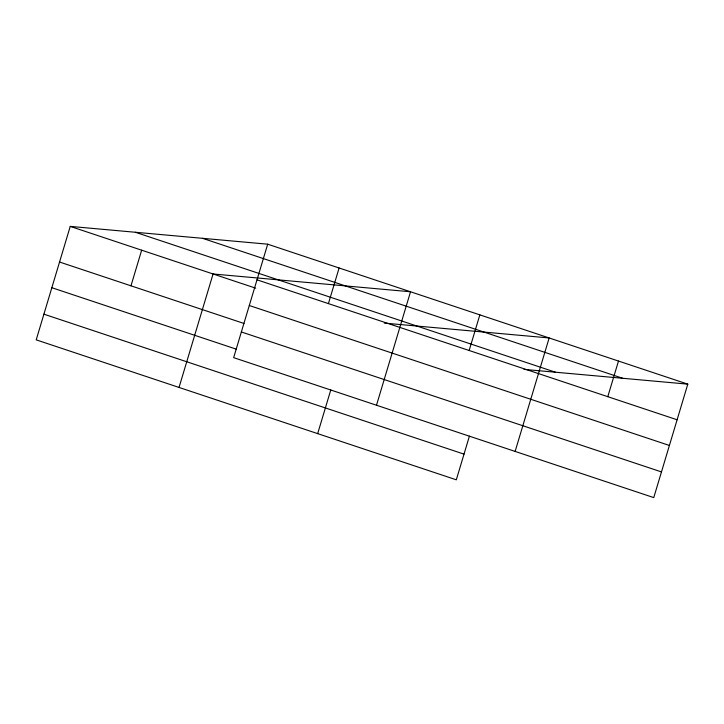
<?xml version="1.0" encoding="UTF-8"?>
<svg xmlns="http://www.w3.org/2000/svg" width="724" height="724" viewBox="0 0 724 724"><rect width="100%" height="100%" fill="white"/><g stroke="black" fill="none" stroke-linecap="round" stroke-linejoin="round"><path stroke-width="1.09" d="M267.69 244.187L233.653 357.647L653.763 497.605L687.8 384.145L267.69 244.187L70.237 226.395L36.2 339.855L456.31 479.813L469.414 436.138M130.972 285.817L141.66 250.187M179.036 387.44L213.073 273.98L410.526 291.772L376.489 405.232M328.415 303.609L339.113 267.98M317.673 433.631L330.778 389.946M469.152 350.497L479.849 314.868M515.126 451.414L549.163 337.954L384.29 323.103M607.789 396.68L618.486 361.05M524.013 369.385L687.8 384.145M202.53 238.314L622.64 378.272M135.397 232.268L555.507 372.227M257.002 279.817L677.112 419.775M70.237 226.395L255.735 288.188M249.291 305.501L669.401 445.459M59.549 262.025L243.979 323.465M241.354 331.963L661.465 471.921M51.847 287.709L236.268 349.149M43.902 314.171L464.012 454.129"/></g></svg>
